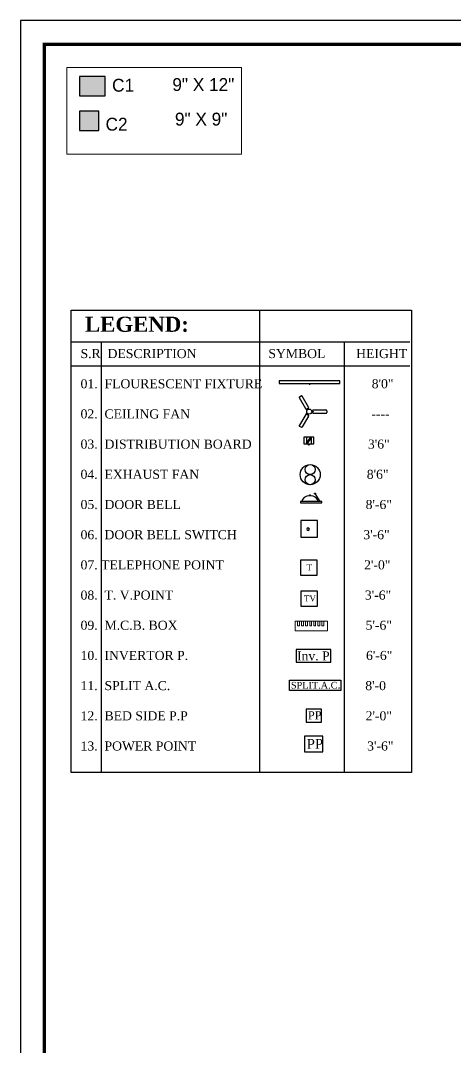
# Model space of a CAD drawing. Header units: millimetres. Extents: x -6808 to 215771, y -89660 to -16303.
# Drawn here: x 96360 to 96655, y -53585 to -52888 of the extents above; entities that cross this region are included whole.
import ezdxf

# ---------------------------------------------------------------- set-up
doc = ezdxf.new("R2010")
doc.units = ezdxf.units.MM
doc.layers.get('0').update_dxf_attribs({"color": 8})
for name, color, linetype in [('A-Clng', 150, 'Continuous'), ('DIM OUT', 7, 'Continuous'), ('FORMAT', 7, 'Continuous')]:
    doc.layers.add(name, color=color, linetype=linetype)
for name, color, linetype, lineweight in [('A-Lite-Clng', 5, 'Continuous', 30), ('column', 5, 'Continuous', 30), ('dim-1', 4, 'Continuous', 5)]:
    doc.layers.add(name, color=color, linetype=linetype, lineweight=lineweight)
doc.styles.add('3 INCH.', font='times.ttf', dxfattribs={"height": 4})
doc.styles.add('6 INCH', font='times.ttf', dxfattribs={"height": 6})
doc.styles.add('cdim', font='arial.ttf')
doc.styles.add('SAJ', font='eurr____.ttf')
doc.styles.get("Standard").update_dxf_attribs({"font": 'times.ttf'})

# ---------------------------------------------------------------- blocks, each defined once
blk = doc.blocks.new('FLOURESCENT')
at = {"layer": 'A-Lite-Clng', "color": 5, "lineweight": 30, "ltscale": 10}
blk.add_line((1, 0), (0, 0), dxfattribs=at)
blk.add_lwpolyline([(1, -24), (3, -24), (3, 24), (1, 24)], close=True, dxfattribs=at)
blk = doc.blocks.new('FAN')
at = {"layer": 'A-Lite-Clng', "color": 5, "ltscale": 10}
for p, q in [((-4.2, 3.3), (-11.7, 16.3)), ((-11.4, 17.7), (-9.6, 18.7)), ((-0.7, 5.3), (-8.3, 18.3)), ((-2.8, 2.9), (-1.1, 3.9)), ((-2.3, 3.2), (-1.8, 2.4)), ((-1.7, 3.6), (-1.2, 2.8)), ((3.9, 0.4), (3, 0.4)), ((3.9, 1), (3.9, -1)), ((4.9, 2), (20, 2)), ((21, 1), (21, -1)), ((-4.2, -3.3), (-11.7, -16.3)), ((-0.7, -5.3), (-8.3, -18.3)), ((-1.1, -3.9), (-2.8, -2.9)), ((-2.3, -3.2), (-1.8, -2.4)), ((-1.7, -3.6), (-1.2, -2.8)), ((3.9, -0.4), (3, -0.4)), ((4.9, -2), (20, -2)), ((-9.6, -18.7), (-11.4, -17.7))]:
    blk.add_line(p, q, dxfattribs=at)
for centre, radius in [((0, 0), 3), ((-2.4, 4.1), 0.109), ((-2.4, 3.6), 0.102), ((-1.9, 3.9), 0.102), ((4.3, 0.3), 0.102), ((4.8, 0), 0.109), ((-2.4, -3.6), 0.102), ((-2.4, -4.2), 0.109), ((-1.9, -3.9), 0.102), ((4.3, -0.3), 0.102)]:
    blk.add_circle(centre, radius, dxfattribs=at)
for centre, start, end in [((-10.9, 16.8), 120, 210), ((-9.1, 17.8), 30, 120), ((-3.3, 3.8), 210, 300), ((-1.6, 4.8), 300, 30), ((4.9, 1), 90, 180), ((20, 1), 0, 90), ((-3.3, -3.8), 60, 150), ((-1.6, -4.8), 330, 60), ((4.9, -1), 180, 270), ((20, -1), 270, 0), ((-10.9, -16.8), 150, 240), ((-9.1, -17.8), 240, 330)]:
    blk.add_arc(centre, 1, start, end, dxfattribs=at)
blk = doc.blocks.new('switch board')
for p, q in [((0, 2.33), (0, -3.5)), ((4, 2.33), (0, 2.33)), ((4, 0.83), (0, 0.83)), ((3.6, -2), (0, 0.51)), ((4, -1.68), (0.4, 0.83)), ((4, -0.51), (4, 2.33)), ((0, -2), (4, -2)), ((0, -3.5), (4, -3.5)), ((4, -0.66), (4, -0.51)), ((4, -3.5), (4, -0.66))]:
    blk.add_line(p, q)
blk.add_arc((4.33, -0.59), 0.336, 193.03993, 166.96007)
blk = doc.blocks.new('mcb')
at = {"ltscale": 4}
for points in [[(47372.96, 6403.89), (47387.21, 6403.89), (47387.21, 6408.22), (47372.96, 6408.22)], [(47373.94, 6408.22), (47374.76, 6408.22), (47374.76, 6406.19), (47373.94, 6406.19)], [(47375.74, 6408.22), (47376.57, 6408.22), (47376.57, 6406.19), (47375.74, 6406.19)], [(47377.55, 6408.22), (47378.37, 6408.22), (47378.37, 6406.19), (47377.55, 6406.19)], [(47379.35, 6408.22), (47380.17, 6408.22), (47380.17, 6406.19), (47379.35, 6406.19)], [(47381.16, 6408.22), (47381.98, 6408.22), (47381.98, 6406.19), (47381.16, 6406.19)], [(47382.96, 6408.22), (47383.78, 6408.22), (47383.78, 6406.19), (47382.96, 6406.19)], [(47384.77, 6408.22), (47385.59, 6408.22), (47385.59, 6406.19), (47384.77, 6406.19)]]:
    blk.add_lwpolyline(points, close=True, dxfattribs=at)

msp = doc.modelspace()

# ---------------------------------------------------------------- hatches: boundary and pattern name
at = {"layer": 'column', "ltscale": 2}
for points in [[(96399.758, -52926.097), (96399.758, -52939.196), (96417.223, -52939.196), (96417.223, -52926.097)], [(96412.857, -52962.645), (96412.857, -52949.546), (96399.758, -52949.546), (96399.758, -52962.645)]]:
    msp.add_hatch(color=5, dxfattribs=at).paths.add_polyline_path(points)

# ---------------------------------------------------------------- linework, layer by layer
at = {"ltscale": 20}
for p, q in [((96521.841, -53084.688), (96521.841, -53398.766)), ((96394.194, -53106.194), (96623.842, -53106.194)), ((96414.473, -53106.194), (96414.473, -53398.766)), ((96579.259, -53106.194), (96579.259, -53398.766)), ((96394.194, -53122.539), (96623.842, -53122.539))]:
    msp.add_line(p, q, dxfattribs=at)
msp.add_line((96563.165, -53214.736), (96559.584, -53209.254))
msp.add_lwpolyline([(96394.194, -53084.688), (96624.978, -53084.688), (96624.978, -53398.766), (96394.194, -53398.766)], close=True, dxfattribs=at)
for points in [[(96549.733, -53215.643), (96564.109, -53215.643), (96564.109, -53214.736), (96549.733, -53214.736)], [(96549.998, -53238.817), (96561.163, -53238.817), (96561.163, -53227.665), (96549.998, -53227.665)]]:
    msp.add_lwpolyline(points, close=True)
msp.add_lwpolyline([(96553.988, -53233.491, 1), (96555.739, -53233.491, 1)], format="xyb", close=True)
at = {"ltscale": 4}
for points in [[(96560.788, -53264.983), (96549.998, -53264.983), (96549.998, -53254.193), (96560.788, -53254.193)], [(96561.058, -53286.083), (96550.268, -53286.083), (96550.268, -53275.293), (96561.058, -53275.293)]]:
    msp.add_lwpolyline(points, close=True, dxfattribs=at)
at = {"ltscale": 5}
for points in [[(96546.85, -53323.87), (96570.214, -53323.87), (96570.214, -53315.211), (96546.85, -53315.211)], [(96553.558, -53364.422), (96563.95, -53364.422), (96563.95, -53355.612), (96553.558, -53355.612)], [(96552.518, -53384.681), (96564.989, -53384.681), (96564.989, -53374.109), (96552.518, -53374.109)]]:
    msp.add_lwpolyline(points, close=True, dxfattribs=at)
at = {"lineweight": 30, "ltscale": 4}
msp.add_lwpolyline([(96577.057, -53343.016), (96542.32, -53343.016), (96542.32, -53336.056), (96577.057, -53336.056)], close=True, dxfattribs=at)
msp.add_circle((96559.584, -53209.254), 0.342)
msp.add_arc((96556.165, -53210.851), 0.581, 358.595964, 181.404036)
msp.add_ellipse((96556.165, -53214.709), major_axis=(-5.523, 0), ratio=0.6986258, start_param=3.1415927, end_param=6.2831853)
at = {"layer": 'A-Clng', "lineweight": 30, "ltscale": 10}
for centre, radius in [((96556.326, -53196.433), 6.831), ((96556.326, -53193.018), 3.416), ((96556.326, -53199.849), 3.416)]:
    msp.add_circle(centre, radius, dxfattribs=at)
at = {"layer": 'column', "lineweight": 18}
msp.add_lwpolyline([(96391.109, -52920.047), (96509.789, -52920.047), (96509.789, -52978.72), (96391.109, -52978.72)], close=True, dxfattribs=at)
at = {"layer": 'column', "ltscale": 2}
for points in [[(96399.758, -52926.097), (96399.758, -52939.196), (96417.223, -52939.196), (96417.223, -52926.097)], [(96399.758, -52962.645), (96412.857, -52962.645), (96412.857, -52949.546), (96399.758, -52949.546)]]:
    msp.add_lwpolyline(points, close=True, dxfattribs=at)
at = {"layer": 'DIM OUT', "linetype": 'Continuous'}
for p, q in [((96394.194, -53084.688), (96624.978, -53084.688)), ((96394.194, -53398.766), (96394.194, -53084.688)), ((96624.978, -53398.766), (96394.194, -53398.766))]:
    msp.add_line(p, q, dxfattribs=at)
at = {"layer": 'FORMAT', "color": 0}
msp.add_lwpolyline([(96359.743, -52888.087), (96359.743, -53972.736), (97123.58, -53972.736), (97123.58, -52888.087)], close=True, dxfattribs=at)
msp.add_lwpolyline([(96359.743, -52888.087), (96359.743, -53972.736), (97123.58, -53972.736), (97123.58, -52888.087)], close=True, dxfattribs=at)
at = {"layer": 'FORMAT', "color": 0, "const_width": 2.24}
msp.add_lwpolyline([(96375.82, -52904.163), (96375.82, -53956.66), (97107.503, -53956.66), (97107.503, -52904.163)], close=True, dxfattribs=at)
msp.add_lwpolyline([(96375.82, -52904.163), (96375.82, -53956.66), (97107.503, -53956.66), (97107.503, -52904.163)], close=True, dxfattribs=at)

# ---------------------------------------------------------------- block references
at = {"ltscale": 20, "xscale": 0.8539003759808675, "yscale": 0.8539003759808675, "zscale": 0.8539003759808675, "rotation": 90}
msp.add_blockref('FLOURESCENT', (96555.855, -53135.349), dxfattribs=at)
at = {"xscale": 0.5692669173810085, "yscale": 0.5692669173810085, "zscale": 0.5692669173810085}
msp.add_blockref('FAN', (96555.639, -53153.618), dxfattribs=at)
at = {"ltscale": 4, "xscale": 1.16772700987599, "yscale": 1.16772700987599, "zscale": 1.16772700987599, "rotation": 270.0019310329495}
msp.add_blockref('switch board', (96556.128, -53170.918), dxfattribs=at)
at = {"layer": 'dim-1', "color": 4, "lineweight": 25, "xscale": 1.52947819901892, "yscale": 1.52947819901892, "zscale": 1.52947819901892}
msp.add_blockref('mcb', (24090.286, -63097.196), dxfattribs=at)

# ---------------------------------------------------------------- texts
at = {"ltscale": 20, "attachment_point": 1}
for s, insert, char_height, width in [('{\\fTimes New Roman|b1|i0|c0|p18;LEGEND:}', (96403.465, -53089.205), 10.2468, 207.07084), ('S.R  DESCRIPTION                     SYMBOL         HEIGHT\\P\\P01.  FLOURESCENT FIXTURE                                8\'0"\\P\\P02.  CEILING FAN                                                     ----\\P \\P03.  DISTRIBUTION BOARD                                  3\'6" \\P \\P04.  EXHAUST FAN                                                 8\'6"\\P         \\P05.  DOOR BELL                                                      8\'-6"\\P  \\P06.  DOOR BELL SWITCH                                     3\'-6"\\P\\P07. TELEPHONE POINT                                         2\'-0"\\P\\P08.  T. V.POINT                                                        3\'-6"\\P\\P09.  M.C.B. BOX                                                       5\'-6"          \\P                                                                  \\P10.  INVERTOR P.                                                    6\'-6"\\P\\P11.  SPLIT A.C.                                                         8\'-0\\P \\P12.  BED SIDE P.P                                                    2\'-0"\\P\\P13.  POWER POINT                                                  3\'-6"\\P  \\P  ', (96400.476, -53111.142), 6.14808, 276.1554)]:
    msp.add_mtext(s, dxfattribs=dict(at, insert=insert, char_height=char_height, width=width))
at = {"ltscale": 4, "extrusion": (0, 0, -1), "insert": (96557.594, -53257.382), "char_height": 4.046, "width": 10.7898, "attachment_point": 1, "text_direction": (-1, 0, 0)}
msp.add_mtext('T', dxfattribs=at)
at = {"ltscale": 4, "insert": (96552.041, -53278.482), "char_height": 4.0462, "width": 10.7898, "attachment_point": 1}
msp.add_mtext('TV', dxfattribs=at)
at = {"ltscale": 5, "insert": (96547.412, -53316.469), "char_height": 6.1179, "width": 33.47184, "attachment_point": 1, "style": '6 INCH'}
msp.add_mtext('Inv. P', dxfattribs=at)
at = {"color": 1, "ltscale": 4, "insert": (96543.237, -53336.002), "char_height": 5.73554, "width": 248.25571, "attachment_point": 1, "style": '3 INCH.'}
msp.add_mtext('{\\H0.8x;SPLIT.A.C}.', dxfattribs=at)
at = {"ltscale": 5, "attachment_point": 1, "rotation": 360, "style": '6 INCH'}
for insert, char_height, width in [((96554.754, -53357.127), 5.5061, 9.68297), ((96553.954, -53375.927), 6.6073, 11.61957)]:
    msp.add_mtext('PP', dxfattribs=dict(at, insert=insert, char_height=char_height, width=width))
at = {"layer": 'column', "linetype": 'ByBlock', "char_height": 8.73269, "attachment_point": 1, "style": 'SAJ'}
for s, insert, width in [('\\A1;{\\fCentury Gothic|b0|i0|c0|p34;C1}', (96421.876, -52927.661), 641.18496), ('\\A1;{\\fCentury Gothic|b0|i0|c0|p34;C2}', (96417.457, -52954.115), 427.45664)]:
    msp.add_mtext(s, dxfattribs=dict(at, insert=insert, width=width))
at = {"layer": 'column', "char_height": 8.73269, "width": 335.40053, "attachment_point": 5, "style": 'cdim'}
for s, insert in [('\\A1;{\\fCentury Gothic|b0|i0|c0|p34;9" X 12"}', (96483.788, -52931.617)), ('\\A1;{\\fCentury Gothic|b0|i0|c0|p34;9" X 9"}', (96482.311, -52955.069))]:
    msp.add_mtext(s, dxfattribs=dict(at, insert=insert))

doc.saveas('drawing.dxf')
